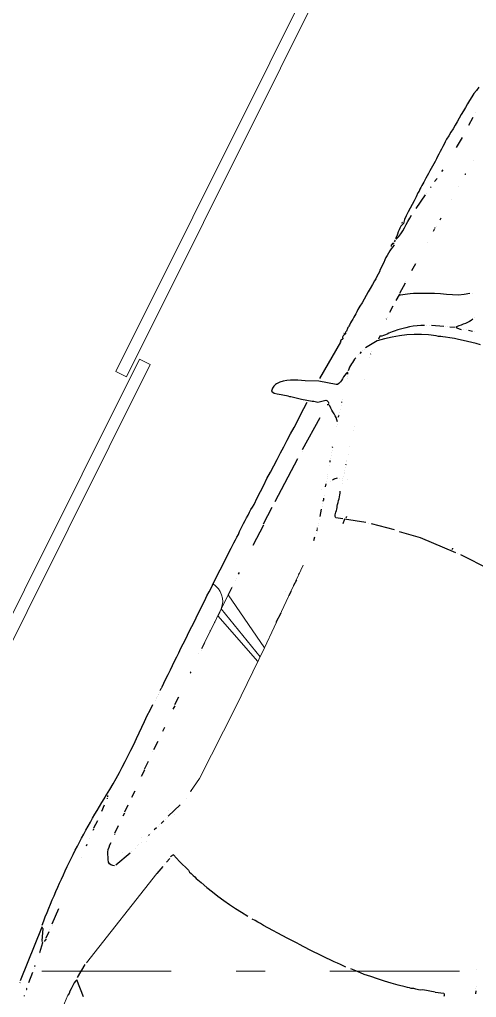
# Model space of a CAD drawing. Header units: metres. Extents: x -45 to 1930, y -347 to 488.
# Drawn here: x -22.732 to -21.163, y -29.696 to -26.34 of the extents above; entities that cross this region are included whole.
import ezdxf

# ---------------------------------------------------------------- set-up
doc = ezdxf.new("R2010")
doc.units = ezdxf.units.M
doc.linetypes.add('ČERCHOVANÁ', pattern=[25.4, 12.7, -6.35, 0, -6.35])
doc.layers.add('OSA', color=7, linetype='ČERCHOVANÁ')

# ---------------------------------------------------------------- blocks, each defined once
blk = doc.blocks.new('BMW3-PUD')
at = {"lineweight": 0}
for p, q in [((2.3861, -0.7602), (2.4905, -0.5663)), ((2.4387, -0.7593), (2.5245, -0.5656)), ((2.4664, -0.7589), (2.5425, -0.5652)), ((3.3491, -0.5435), (3.7319, -0.6186)), ((3.8595, -0.6254), (4.2578, -0.5956)), ((2.5694, -0.7572), (2.3861, -0.7602))]:
    blk.add_line(p, q, dxfattribs=at)
for points in [[(3.1951, 0.61), (3.1951, 0.61)], [(3.2033, 0.6123), (3.2033, 0.6123)], [(3.2093, 0.6154), (3.219, 0.6193)], [(3.1421, 0.5823), (3.1421, 0.5823)], [(3.2768, 0.4931), (3.266, 0.5214), (3.2675, 0.523), (3.2697, 0.5245), (3.2727, 0.5253), (3.2764, 0.5268)], [(3.2768, 0.4931), (3.2886, 0.4519), (3.2932, 0.4459), (3.2955, 0.4385), (3.2979, 0.4295), (3.2995, 0.422), (3.3026, 0.4145), (3.3042, 0.4078), (3.3057, 0.401), (3.3073, 0.3935), (3.3129, 0.3688), (3.3176, 0.3448), (3.3224, 0.3209), (3.3265, 0.2962), (3.3298, 0.2722), (3.3331, 0.2482), (3.3349, 0.2234), (3.3367, 0.1986)], [(3.3424, 0), (3.3423, 0.044), (3.3412, 0.1356), (3.3395, 0.1476), (3.3394, 0.1589), (3.3393, 0.1694), (3.3391, 0.1799)], [(1.2268, -0.3785), (1.2304, -0.3935), (1.2332, -0.4086), (1.2368, -0.4236), (1.2411, -0.4387), (1.2447, -0.4538), (1.249, -0.4681), (1.2533, -0.4831), (1.2584, -0.4975), (1.2613, -0.5058), (1.2642, -0.5126), (1.2671, -0.5201), (1.2693, -0.5276), (1.278, -0.5525), (1.2875, -0.5752), (1.2993, -0.5978), (1.3118, -0.6198), (1.3258, -0.6402), (1.3413, -0.6607), (1.3583, -0.6811), (1.3761, -0.7009), (1.4164, -0.7254)], [(1.8992, 0), (1.9005, -0.1109)], [(3.3424, 0), (3.3423, -0.044), (3.3412, -0.1356), (3.3395, -0.1476), (3.3394, -0.1589), (3.3393, -0.1694), (3.3391, -0.1799)], [(1.8987, -0.0535), (1.8987, -0.0535)], [(1.8988, -0.0588), (1.8988, -0.0588)], [(1.9004, -0.1222), (1.9004, -0.1222)], [(1.9018, -0.1297), (1.9108, -0.2612), (1.9249, -0.3342)], [(1.8926, -0.1461), (1.8941, -0.1461), (1.8956, -0.1462), (1.8964, -0.1462), (1.8986, -0.1462)], [(3.2768, -0.4931), (3.2886, -0.4519), (3.2932, -0.4459), (3.2955, -0.4385), (3.2979, -0.4295), (3.2995, -0.422), (3.3026, -0.4145), (3.3042, -0.4078), (3.3057, -0.401), (3.3073, -0.3935), (3.3129, -0.3688), (3.3176, -0.3448), (3.3224, -0.3209), (3.3265, -0.2962), (3.3298, -0.2722), (3.3331, -0.2482), (3.3349, -0.2234), (3.3367, -0.1986)], [(1.9277, -0.353), (1.9447, -0.4328)], [(1.197, -0.4164), (1.197, -0.4164)], [(1.1985, -0.4239), (1.202, -0.4382)], [(1.154, -0.4392), (1.154, -0.4392)], [(1.1607, -0.4423), (1.1674, -0.4453), (1.1734, -0.4484), (1.1794, -0.453), (1.1853, -0.4583), (1.1912, -0.4636), (1.1972, -0.469), (1.2031, -0.4743), (1.2098, -0.4804), (1.2106, -0.4804), (1.2113, -0.4797), (1.2121, -0.4789), (1.2128, -0.4782), (1.21, -0.4616)], [(1.2035, -0.445), (1.2035, -0.445)], [(1.2079, -0.4541), (1.2079, -0.4541)], [(1.9476, -0.4441), (1.9476, -0.4441)], [(1.949, -0.4517), (1.9722, -0.5225), (1.9895, -0.5205)], [(1.0821, -0.4849), (1.0821, -0.4849)], [(1.0873, -0.4909), (1.0991, -0.5068), (1.1094, -0.5235), (1.1182, -0.5416), (1.1262, -0.5612), (1.1343, -0.5801), (1.1423, -0.599), (1.1511, -0.6179), (1.1607, -0.6352), (1.165, -0.645), (1.1702, -0.6549), (1.1753, -0.664), (1.1812, -0.673), (1.1864, -0.6806), (1.1916, -0.6874), (1.196, -0.6935), (1.2004, -0.701), (1.2004, -0.7018), (1.2004, -0.7033), (1.2011, -0.704), (1.2019, -0.7056), (1.2236, -0.7066)], [(1.2135, -0.4834), (1.2216, -0.5001)], [(3.2768, -0.4931), (3.266, -0.5214), (3.2675, -0.523), (3.2697, -0.5245), (3.2727, -0.5253), (3.2764, -0.5268)], [(1.2237, -0.5068), (1.2237, -0.5068)], [(1.2259, -0.5129), (1.2259, -0.5129)], [(1.2281, -0.5189), (1.2449, -0.5589)], [(1.9744, -0.5278), (1.9816, -0.5512), (1.9786, -0.5549), (1.974, -0.5571), (1.9695, -0.5585), (1.9643, -0.56), (1.959, -0.5607), (1.9537, -0.5621), (1.9484, -0.5628), (1.9439, -0.565), (1.9379, -0.5664), (1.9311, -0.5678), (1.9251, -0.5693), (1.9183, -0.5707), (1.9123, -0.5721), (1.9055, -0.5743), (1.8995, -0.5765), (1.8934, -0.5794)], [(1.961, -0.5201), (1.9625, -0.5202), (1.964, -0.5202), (1.9647, -0.5202), (1.967, -0.5202)], [(3.2824, -0.5269), (3.2989, -0.5316)], [(3.3109, -0.5347), (3.3109, -0.5347)], [(3.3176, -0.5363), (3.3491, -0.5435)], [(1.2471, -0.5649), (1.2471, -0.5649)], [(2.3936, -0.5703), (2.3583, -0.5699)], [(1.2522, -0.5725), (1.2522, -0.5725)], [(1.2552, -0.58), (1.261, -0.5914), (1.2684, -0.602), (1.2758, -0.6133), (1.2832, -0.6239), (1.2921, -0.6338), (1.3009, -0.6444), (1.3106, -0.6543), (1.3202, -0.6642), (1.3247, -0.6687), (1.3299, -0.6733), (1.3351, -0.6771), (1.3403, -0.6809), (1.3455, -0.6847), (1.35, -0.6893), (1.3544, -0.6939), (1.3581, -0.6992), (1.3694, -0.6993)], [(1.8046, -0.6031), (1.8046, -0.6031), (1.8038, -0.6031), (1.8023, -0.6031), (1.8023, -0.6031)], [(1.8143, -0.6002), (1.8143, -0.6002)], [(1.8234, -0.5981), (1.8234, -0.5981)], [(1.8309, -0.5952), (1.8309, -0.5952)], [(1.8347, -0.5937), (1.8347, -0.5937)], [(1.8422, -0.5923), (1.8422, -0.5923)], [(1.8477, -0.5743), (1.8477, -0.5743)], [(1.8498, -0.5909), (1.8498, -0.5909)], [(1.8556, -0.6007), (1.8556, -0.6007)], [(1.8573, -0.588), (1.8573, -0.588)], [(1.8664, -0.5851), (1.8664, -0.5851)], [(2.0021, -0.601), (1.978, -0.6082)], [(2.0111, -0.5981), (2.0111, -0.5981)], [(2.0269, -0.5945), (2.0269, -0.5945)], [(2.0322, -0.5931), (2.0322, -0.5931)], [(2.0435, -0.5902), (2.0435, -0.5902), (2.0427, -0.5909), (2.0412, -0.5917), (2.0412, -0.5917)], [(2.0465, -0.5895), (2.048, -0.5895), (2.0495, -0.5895), (2.051, -0.5895), (2.0533, -0.5896)], [(2.0593, -0.5874), (2.0593, -0.5874)], [(2.0856, -0.5832), (2.0721, -0.5853)], [(2.2081, -0.5764), (2.2096, -0.5764), (2.2103, -0.5764), (2.2118, -0.5764), (2.2133, -0.5765)], [(2.2268, -0.5766), (2.2268, -0.5766)], [(2.2336, -0.5745), (2.2547, -0.5747)], [(2.2922, -0.5721), (2.2757, -0.5734)], [(2.2845, -0.5893), (2.2845, -0.5893)], [(3.0724, -0.5709), (3.0724, -0.5709)], [(3.1016, -0.5788), (3.1555, -0.5975)], [(3.1421, -0.5823), (3.1421, -0.5823)], [(3.1622, -0.5983), (3.1622, -0.5983)], [(3.1689, -0.6006), (3.1689, -0.6006)], [(3.1764, -0.6037), (3.1891, -0.6084)], [(3.603, -0.5946), (3.603, -0.5946)], [(3.8398, -0.5749), (3.7987, -0.6217), (3.8047, -0.624), (3.8121, -0.6256), (3.8196, -0.6257), (3.8272, -0.6257), (3.8354, -0.6251), (3.8437, -0.6252), (3.852, -0.6246), (3.8595, -0.6254)], [(1.6742, -0.6368), (1.6742, -0.6368)], [(1.6885, -0.634), (1.6885, -0.634)], [(1.7428, -0.6189), (1.7428, -0.6189)], [(1.7684, -0.6117), (1.7684, -0.6117)], [(1.788, -0.6074), (1.788, -0.6074)], [(1.794, -0.6052), (1.794, -0.6052)], [(1.8585, -0.6083), (1.8615, -0.6113), (1.8645, -0.6143), (1.8682, -0.6181), (1.8719, -0.6204)], [(1.8786, -0.625), (1.8786, -0.625)], [(1.8845, -0.6364), (1.8845, -0.6364)], [(1.9033, -0.6306), (1.8928, -0.6334)], [(1.9305, -0.6211), (1.9305, -0.6211)], [(1.9508, -0.6154), (1.9478, -0.6161), (1.9456, -0.6161), (1.9425, -0.6168), (1.9403, -0.619)], [(1.9591, -0.6125), (1.9591, -0.6125)], [(1.9681, -0.6111), (1.9681, -0.6111)], [(3.1388, -0.6063), (3.1388, -0.6063)], [(3.1951, -0.61), (3.1951, -0.61)], [(3.2033, -0.6123), (3.2033, -0.6123)], [(3.2093, -0.6154), (3.219, -0.6193)], [(3.2347, -0.6247), (3.2347, -0.6247)], [(3.2415, -0.6263), (3.2422, -0.6263), (3.243, -0.627), (3.2437, -0.6278), (3.2452, -0.6278)], [(3.2512, -0.6294), (3.2512, -0.6294)], [(3.2655, -0.6236), (3.2655, -0.6236)], [(3.6922, -0.6129), (3.6922, -0.6129)], [(3.7319, -0.6186), (3.7319, -0.6186)], [(3.7394, -0.6209), (3.7911, -0.6238)], [(1.7714, -0.6703), (1.7714, -0.6703), (1.7714, -0.6711), (1.7707, -0.6718), (1.7707, -0.6718)], [(1.7798, -0.6666), (1.7798, -0.6666)], [(1.7895, -0.6653), (1.7895, -0.6653)], [(1.8001, -0.6616), (1.8001, -0.6616)], [(1.8084, -0.6595), (1.8084, -0.6595)], [(1.8204, -0.6551), (1.8197, -0.6559), (1.8189, -0.6566), (1.8167, -0.6566), (1.8152, -0.6573)], [(1.8302, -0.6522), (1.8302, -0.6522)], [(1.8604, -0.6436), (1.8604, -0.6436)], [(1.8679, -0.6414), (1.8679, -0.6414)], [(1.8755, -0.6385), (1.8755, -0.6385)], [(1.9182, -0.639), (1.9182, -0.639)], [(3.2622, -0.6475), (3.2622, -0.6475)], [(3.2781, -0.6395), (3.2781, -0.6395)], [(3.2886, -0.6434), (3.2886, -0.6434)], [(3.2945, -0.6457), (3.2945, -0.6457)], [(3.3043, -0.6488), (3.3043, -0.6488)], [(3.3207, -0.6558), (3.3207, -0.6558)], [(3.3282, -0.6566), (3.3872, -0.6813)], [(0.6742, -0.6895), (0.6742, -0.6895)], [(0.7282, -0.6901), (0.7282, -0.6901), (0.7297, -0.6909), (0.7305, -0.6917), (0.7312, -0.6917)], [(0.7755, -0.6922), (0.7755, -0.6922)], [(0.8295, -0.6943), (0.8295, -0.6943)], [(0.9023, -0.6975), (0.9099, -0.6976)], [(0.9324, -0.6978), (0.9324, -0.6978)], [(0.9421, -0.6994), (0.9421, -0.6994), (0.9414, -0.7002), (0.9398, -0.7002), (0.9398, -0.7002)], [(0.9451, -0.6995), (0.9474, -0.7003), (0.9496, -0.7003), (0.9519, -0.7003), (0.9549, -0.7004)], [(0.9962, -0.7009), (0.9962, -0.7009)], [(1.081, -0.7041), (1.1088, -0.7044)], [(1.4189, -0.7014), (1.4189, -0.7014)], [(1.4279, -0.7), (1.4279, -0.7), (1.4272, -0.7), (1.4257, -0.7), (1.4257, -0.7)], [(1.4377, -0.6971), (1.4377, -0.6971)], [(1.5138, -0.6793), (1.5138, -0.6793)], [(1.6856, -0.6955), (1.6802, -0.7007), (1.6749, -0.7059), (1.6711, -0.7127), (1.6665, -0.7186), (1.6627, -0.7253), (1.6588, -0.7313), (1.6543, -0.738), (1.6489, -0.7439), (1.6489, -0.7454), (1.6482, -0.7469), (1.6474, -0.7484), (1.6474, -0.7492), (1.6474, -0.7507), (1.6481, -0.7514), (1.6496, -0.7529), (1.6503, -0.7537)], [(1.6532, -0.7042), (1.6532, -0.7042)], [(1.6607, -0.7028), (1.6607, -0.7028)], [(1.6645, -0.7013), (1.672, -0.7014)], [(1.6954, -0.6927), (1.6954, -0.6927)], [(1.7014, -0.6905), (1.7014, -0.6905)], [(3.391, -0.6844), (3.3931, -0.6904), (3.3938, -0.6972), (3.393, -0.7032), (3.3892, -0.7084), (3.3823, -0.7136), (3.3748, -0.718), (3.3672, -0.7224), (3.3597, -0.726), (3.3514, -0.729), (3.3423, -0.7304), (3.3341, -0.7317), (3.3251, -0.7316)], [(3.3369, -0.6807), (3.3369, -0.6807)], [(1.1515, -0.7057), (1.1515, -0.7057)], [(1.1561, -0.705), (1.1973, -0.7062)], [(1.2454, -0.7068), (1.2702, -0.7071)], [(1.2882, -0.7073), (1.2882, -0.7073)], [(1.2942, -0.7067), (1.2942, -0.7067), (1.2957, -0.7067), (1.2965, -0.7067), (1.2965, -0.7067)], [(1.4224, -0.7277), (1.4224, -0.7277)], [(1.4291, -0.73), (1.4291, -0.73)], [(1.4351, -0.7331), (1.4426, -0.734)], [(1.4485, -0.7363), (1.4485, -0.7363)], [(1.5312, -0.735), (1.5312, -0.735)], [(1.5379, -0.7336), (1.5379, -0.7336)], [(1.6102, -0.7157), (1.6102, -0.7157)], [(1.62, -0.7136), (1.62, -0.7136), (1.6193, -0.7135), (1.6178, -0.7135), (1.6178, -0.7135)], [(1.6291, -0.7107), (1.6291, -0.7107)], [(1.6449, -0.7063), (1.6449, -0.7063)], [(3.2101, -0.7378), (3.1838, -0.7382)], [(3.2146, -0.7363), (3.2266, -0.7365)], [(3.2905, -0.7342), (3.2612, -0.7354)], [(3.295, -0.7335), (3.295, -0.7335), (3.2957, -0.7336), (3.2965, -0.7336), (3.2965, -0.7336)], [(0.4425, -0.7859), (0.456, -0.7883), (0.4695, -0.7907), (0.483, -0.7916), (0.4972, -0.7933), (0.5107, -0.7942), (0.525, -0.7951), (0.5392, -0.796), (0.5535, -0.7969), (0.5678, -0.7971), (0.582, -0.798), (0.5955, -0.7989), (0.6098, -0.7998), (0.624, -0.8008), (0.6383, -0.8017), (0.6518, -0.8034), (0.6615, -0.8035), (0.6706, -0.8028), (0.6803, -0.803), (0.6901, -0.8031), (0.6991, -0.8032), (0.7089, -0.8033), (0.7186, -0.8034), (0.7276, -0.8035), (0.7374, -0.8036), (0.7471, -0.8038), (0.7562, -0.8046), (0.7659, -0.8047), (0.7749, -0.8048), (0.7847, -0.8049), (0.7937, -0.8051), (0.8035, -0.8052), (0.811, -0.806), (0.8185, -0.8061), (0.8252, -0.8062), (0.832, -0.8063), (0.8395, -0.8063), (0.8462, -0.8064), (0.853, -0.8065), (0.8605, -0.8074), (0.8755, -0.8068), (0.8905, -0.8062), (0.9048, -0.8071), (0.9198, -0.8073), (0.9341, -0.8075), (0.9484, -0.8069), (0.9626, -0.8063), (0.9762, -0.8035), (0.9829, -0.8058), (0.9889, -0.8074), (0.9964, -0.8075), (1.0032, -0.8068), (1.0107, -0.8061), (1.0182, -0.8047), (1.0257, -0.8041), (1.0325, -0.8042), (1.034, -0.8034), (1.0347, -0.8034), (1.0348, -0.8019), (1.0348, -0.8004), (1.0236, -0.7973), (1.0123, -0.7949), (1.0003, -0.794), (0.9883, -0.7931), (0.9756, -0.793), (0.9635, -0.7928), (0.9508, -0.7927), (0.9388, -0.7918)], [(0.5255, -0.7568), (0.5255, -0.7568)], [(0.545, -0.757), (0.575, -0.7574)], [(0.6223, -0.7579), (0.6621, -0.7607)], [(0.7513, -0.767), (0.7588, -0.7686)], [(0.7866, -0.7712), (0.8001, -0.7736)], [(1.4613, -0.7394), (1.468, -0.741), (1.474, -0.7418), (1.4807, -0.7427), (1.4867, -0.7435), (1.4935, -0.7436), (1.5003, -0.7437), (1.507, -0.743), (1.5138, -0.7423)], [(1.5236, -0.7387), (1.5228, -0.7394), (1.5213, -0.7394), (1.5198, -0.7409), (1.519, -0.7424), (1.525, -0.7447), (1.5318, -0.7463), (1.5393, -0.7471), (1.546, -0.7472), (1.5528, -0.748), (1.5595, -0.7489), (1.5663, -0.7512), (1.5715, -0.7543), (1.5722, -0.7558), (1.573, -0.7573), (1.5737, -0.758), (1.5737, -0.758), (1.5902, -0.8161), (1.6115, -0.8584), (1.6159, -0.8704), (1.621, -0.8818), (1.6261, -0.8938), (1.632, -0.9044), (1.6386, -0.915), (1.6468, -0.9249), (1.6549, -0.934), (1.6653, -0.9416), (1.6691, -0.9432), (1.6728, -0.9447), (1.6765, -0.9462), (1.6803, -0.9471), (1.684, -0.9471), (1.6878, -0.9471), (1.6916, -0.9464), (1.6953, -0.9457), (1.697, -0.9345), (1.6948, -0.9232), (1.6905, -0.9111), (1.6876, -0.8991), (1.6855, -0.893), (1.684, -0.8878), (1.6833, -0.8825), (1.6811, -0.878), (1.6768, -0.8592), (1.6725, -0.8411), (1.6675, -0.823), (1.6625, -0.8057), (1.6603, -0.8004), (1.6588, -0.7951), (1.6574, -0.7906), (1.6567, -0.7861), (1.6382, -0.7648), (1.6375, -0.7618), (1.6382, -0.7588), (1.6398, -0.7558), (1.6413, -0.7536), (1.6413, -0.7536), (1.6428, -0.7529), (1.6436, -0.7521), (1.6436, -0.7521)], [(1.7014, -0.7558), (1.8267, -0.7596)], [(1.8327, -0.7574), (1.8327, -0.7574)], [(1.8612, -0.76), (2.0279, -0.762)], [(2.1135, -0.7622), (2.0489, -0.7622)], [(2.1173, -0.7608), (2.1961, -0.7617)], [(2.2997, -0.7614), (2.3065, -0.7615)], [(2.3223, -0.7617), (2.3223, -0.7617)], [(2.332, -0.7604), (2.332, -0.7604)], [(2.3538, -0.7606), (2.3538, -0.7606)], [(2.3576, -0.7599), (2.3861, -0.7602)], [(2.4499, -0.7587), (2.4664, -0.7589)], [(2.489, -0.7592), (2.489, -0.7592), (2.4905, -0.7592), (2.4912, -0.7592), (2.4912, -0.7592)], [(2.4987, -0.7586), (2.4987, -0.7586)], [(2.5228, -0.7589), (2.5228, -0.7589), (2.5243, -0.7589), (2.525, -0.7589), (2.525, -0.7589)], [(2.5694, -0.7572), (2.5926, -0.7574)], [(2.5987, -0.7553), (2.5987, -0.7553)], [(2.6114, -0.7577), (2.6114, -0.7577)], [(2.679, -0.754), (2.6805, -0.754), (2.6813, -0.754), (2.6828, -0.754), (2.6843, -0.754)], [(2.8044, -0.7517), (2.7744, -0.7521)], [(2.8082, -0.7503), (2.821, -0.7504)], [(2.8908, -0.7475), (2.9059, -0.7477)], [(2.9434, -0.7459), (2.9757, -0.7463)], [(2.9825, -0.7456), (2.9825, -0.7456)], [(3.0486, -0.7434), (3.0186, -0.7438)], [(3.0523, -0.7419), (3.0764, -0.7422)], [(3.1312, -0.7391), (3.156, -0.7394)], [(3.8315, -0.77), (3.8315, -0.77)], [(3.8818, -0.7646), (3.8442, -0.7679)], [(3.9067, -0.7604), (3.9059, -0.7603), (3.9044, -0.7611), (3.9036, -0.7618), (3.9021, -0.7618)], [(3.9277, -0.7576), (3.9277, -0.7576), (3.9285, -0.7576), (3.93, -0.7576), (3.9307, -0.7577)], [(0.8211, -0.7761), (0.8211, -0.7761), (0.8226, -0.7761), (0.8233, -0.7761), (0.8241, -0.7769)], [(0.8473, -0.7794), (0.8473, -0.7794)], [(0.8548, -0.7818), (0.911, -0.7892)], [(1.04, -0.8027), (1.0475, -0.8028)], [(1.0535, -0.8007), (1.0535, -0.8007), (1.0535, -0.8022), (1.0528, -0.8029), (1.0528, -0.8029), (1.055, -0.8052), (1.0587, -0.8067), (1.0625, -0.8068), (1.0663, -0.8046)], [(1.0566, -0.7984), (1.0648, -0.8), (1.0738, -0.8016), (1.0821, -0.8025), (1.0911, -0.8033), (1.1001, -0.8035), (1.1083, -0.8036), (1.1173, -0.8037), (1.1264, -0.803), (1.1354, -0.8031), (1.1444, -0.8025), (1.1534, -0.8026), (1.1617, -0.8019), (1.1707, -0.802), (1.1797, -0.8022), (1.1887, -0.8023), (1.1977, -0.8024), (1.212, -0.8033), (1.227, -0.8042), (1.2412, -0.8051), (1.2555, -0.8053), (1.269, -0.8055), (1.2833, -0.8064), (1.2975, -0.8073), (1.311, -0.809), (1.3193, -0.8083), (1.3268, -0.8084), (1.3335, -0.8085), (1.341, -0.8093), (1.3485, -0.8094), (1.356, -0.8103), (1.3636, -0.8104), (1.3718, -0.8104), (1.3756, -0.8105), (1.3786, -0.8105), (1.3816, -0.8106), (1.3853, -0.8106), (1.3883, -0.8099), (1.3914, -0.8099), (1.3951, -0.81), (1.3988, -0.8108), (1.4004, -0.8108), (1.4018, -0.8108), (1.4026, -0.8101), (1.4041, -0.8086), (1.4094, -0.8109), (1.4146, -0.8125), (1.4198, -0.8125), (1.4244, -0.8088), (1.4319, -0.8127), (1.4334, -0.8127), (1.4349, -0.812), (1.4356, -0.8112), (1.4379, -0.8112), (1.582, -0.8182)], [(3.3452, -0.804), (3.3452, -0.804), (3.346, -0.804), (3.346, -0.804), (3.346, -0.804)], [(3.3693, -0.802), (3.376, -0.8021)], [(3.4174, -0.7988), (3.4174, -0.7988)], [(3.6653, -0.7845), (3.6082, -0.7884)], [(3.6699, -0.7831), (3.6699, -0.7831)], [(3.6856, -0.7832), (3.6856, -0.7832)], [(3.7728, -0.7775), (3.7374, -0.7846), (3.7367, -0.7854), (3.7359, -0.7869), (3.7344, -0.7876), (3.7329, -0.7891), (3.6951, -0.8051), (3.6944, -0.8059), (3.6936, -0.8074), (3.6921, -0.8089), (3.692, -0.8111), (3.8897, -0.794)], [(3.7187, -0.7814), (3.6939, -0.7818)], [(3.7217, -0.7799), (3.7329, -0.7816)], [(3.7773, -0.7768), (3.7773, -0.7768)], [(3.8202, -0.7721), (3.8209, -0.7721), (3.8217, -0.7721), (3.8224, -0.7721), (3.8239, -0.7721)], [(3.8965, -0.791), (3.8965, -0.791), (3.8965, -0.791), (3.8958, -0.791), (3.8958, -0.791), (3.8958, -0.791), (3.8965, -0.791), (3.8965, -0.791), (3.8965, -0.791)], [(0.9784, -0.8088), (0.9776, -0.8088), (0.9761, -0.8087), (0.9754, -0.8087), (0.9739, -0.8087)], [(1.4055, -0.8139), (1.4055, -0.8139), (1.4048, -0.8139), (1.4041, -0.8138), (1.4041, -0.8138)], [(1.4378, -0.8143), (1.4378, -0.8143)], [(2.7721, -0.8189), (2.7556, -0.8195), (2.7391, -0.8193), (2.7225, -0.8198), (2.7053, -0.8196), (2.6887, -0.8202), (2.6722, -0.82), (2.6557, -0.8205), (2.6392, -0.8203), (2.6226, -0.8209), (2.6054, -0.8207), (2.5889, -0.8212), (2.5724, -0.821), (2.5558, -0.8216), (2.5393, -0.8214), (2.522, -0.8219), (2.5055, -0.8217), (2.489, -0.8223), (2.4725, -0.8221), (2.4559, -0.8226), (2.4387, -0.8224), (2.4221, -0.823), (2.4056, -0.8228), (2.3891, -0.8226), (2.3718, -0.8232), (2.3553, -0.823), (2.3388, -0.8235), (2.3215, -0.8233), (2.305, -0.8231), (2.2885, -0.8236), (2.272, -0.8234), (2.2547, -0.824), (2.2382, -0.8238), (2.2276, -0.8237), (2.2171, -0.8236), (2.2059, -0.8234), (2.1954, -0.8233), (2.1848, -0.8232), (2.1743, -0.8238), (2.1638, -0.8237), (2.1533, -0.8243), (2.1428, -0.8242), (2.1315, -0.824), (2.121, -0.8239), (2.1105, -0.8238), (2.1, -0.8237), (2.0895, -0.8235), (2.079, -0.8226), (2.0685, -0.8218), (2.0437, -0.8222), (2.0189, -0.8227), (1.9942, -0.8224), (1.9694, -0.8228), (1.9446, -0.8225), (1.9198, -0.8222), (1.8951, -0.822), (1.8703, -0.8217), (1.8455, -0.8206), (1.8207, -0.8203), (1.796, -0.82), (1.7712, -0.8197), (1.7464, -0.8194), (1.7224, -0.8192), (1.6976, -0.8196), (1.6728, -0.8193)], [(1.9431, -0.8203), (1.9431, -0.8203)], [(2.7751, -0.8182), (2.7781, -0.819), (2.7804, -0.819), (2.7826, -0.819), (2.7849, -0.8191)], [(2.7924, -0.8169), (2.7924, -0.8169)], [(2.7984, -0.8162), (2.7984, -0.8162)], [(2.7984, -0.8192), (2.7984, -0.8192)], [(2.8059, -0.8186), (2.8059, -0.8186)], [(2.8119, -0.8194), (2.8119, -0.8194)], [(2.8127, -0.8164), (2.8127, -0.8164)], [(2.8224, -0.8158), (2.8224, -0.8158)], [(3.686, -0.8133), (3.6702, -0.8146), (3.6552, -0.8167), (3.6394, -0.818), (3.6236, -0.8193), (3.6086, -0.8206), (3.5928, -0.8219), (3.577, -0.8225), (3.5612, -0.8238), (3.5455, -0.8244), (3.5304, -0.8257), (3.5146, -0.8263), (3.4989, -0.8268), (3.4831, -0.8274), (3.4673, -0.828), (3.4516, -0.8285), (3.4365, -0.8284), (3.4208, -0.8289), (3.405, -0.8287), (3.3892, -0.8285), (3.3734, -0.8291), (3.3577, -0.8289), (3.3419, -0.828), (3.3269, -0.8278), (3.3111, -0.8276), (3.2954, -0.8267), (3.2796, -0.8265), (3.2639, -0.8255), (3.2489, -0.8246), (3.2331, -0.8236), (3.2173, -0.8227), (3.2024, -0.821), (3.1866, -0.8201), (3.1648, -0.8183), (3.1431, -0.8166), (3.1213, -0.8156), (3.0988, -0.8153), (3.077, -0.815), (3.0552, -0.8148), (3.0334, -0.8153), (3.0117, -0.815), (2.9899, -0.8155), (2.9681, -0.816), (2.9463, -0.8172), (2.9246, -0.8177), (2.9028, -0.8182), (2.881, -0.8187), (2.86, -0.8185), (2.8382, -0.8189)], [(3.1904, -0.8127), (3.1897, -0.8134), (3.1889, -0.8134), (3.1874, -0.8141), (3.1866, -0.8149)], [(3.195, -0.8119), (3.195, -0.8119), (3.1964, -0.812), (3.1972, -0.812), (3.1979, -0.812)], [(3.2446, -0.8088), (3.2205, -0.81)], [(3.3076, -0.8065), (3.2791, -0.8062)], [(3.3107, -0.8058), (3.3121, -0.8058), (3.3136, -0.8058), (3.3144, -0.8059), (3.3167, -0.8059)]]:
    blk.add_lwpolyline(points)
blk.add_lwpolyline([(2.1773, -0.5775), (2.4905, -0.5663), (2.7189, -0.5615), (2.9922, -0.561), (3.0454, -0.5676), (3.0447, -0.5676), (3.0432, -0.5676), (3.0424, -0.5668), (3.0409, -0.5668)], dxfattribs=at)
blk.add_arc((2.4455, -0.8293), 0.0702, 95.5803, 174.9135, dxfattribs=at)

msp = doc.modelspace()

# ---------------------------------------------------------------- linework, layer by layer
at = {"layer": 'OSA', "color": 253, "lineweight": 0, "ltscale": 0.035}
msp.add_line((-25.62195, -29.606209), (-10.748631, -29.606209), dxfattribs=at)
at = {"layer": 'OSA', "linetype": 'Continuous', "lineweight": 0}
for points in [[(-22.401028, -27.54758), (-21.60758, -25.957343), (-21.570714, -25.975737), (-22.364163, -27.565974)], [(-23.307104, -29.483321), (-22.320129, -27.505215), (-22.283263, -27.523609), (-23.270238, -29.501715)]]:
    msp.add_lwpolyline(points, close=True, dxfattribs=at)

# ---------------------------------------------------------------- block references
at = {"linetype": 'Continuous', "lineweight": 0, "rotation": 242.950200764068}
msp.add_blockref('BMW3-PUD', (-20.253595, -26.535191), dxfattribs=at)

doc.saveas('drawing.dxf')
